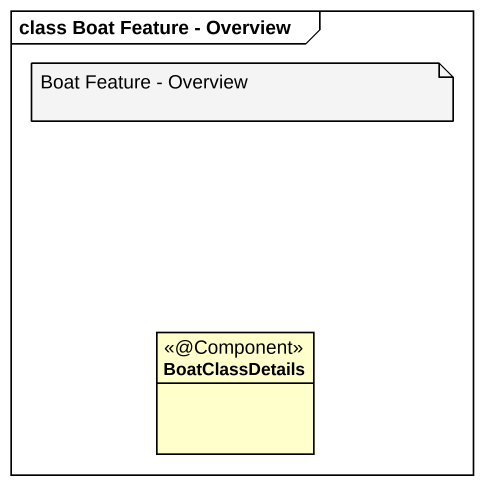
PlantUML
@startuml
mainframe class Boat Feature - Overview
hide circle
hide empty members
class BoatClassDetails <<@Component>>
note as N1
  Boat Feature - Overview
end note
@enduml
